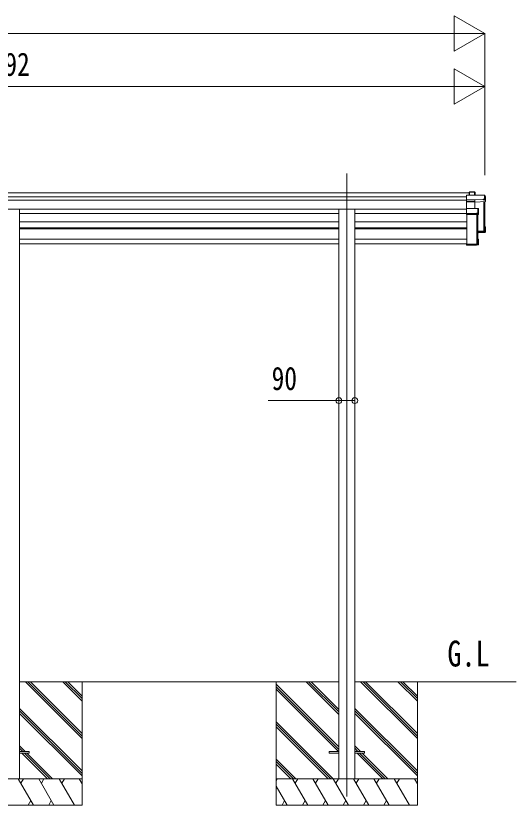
# Model space of a CAD drawing. Units: millimetres, scale not verified. Extents: x -16820 to 16820, y -11880 to 11880.
# Drawn here: x 3689 to 6525, y -8600 to -4126 of the extents above; entities that cross this region are included whole.
import ezdxf
from ezdxf.enums import TextEntityAlignment as Align

# ---------------------------------------------------------------- set-up
doc = ezdxf.new("R2010")
doc.units = ezdxf.units.MM
doc.header["$LTSCALE"] = 40
for name, color, linetype, lineweight in [('0-3_YKK_12', 40, 'Continuous', 18), ('0-4_YKK_13', 120, 'Continuous', 18), ('0-5_YKK_A1', 120, 'Continuous', 18), ('0-6_YKK_D', 200, 'Continuous', 18)]:
    doc.layers.add(name, color=color, linetype=linetype, lineweight=lineweight)
doc.styles.add('ＭＳ ゴシック', font='')
doc.styles.get('ＭＳ ゴシック').set_extended_font_data('MS Gothic')

msp = doc.modelspace()

# ---------------------------------------------------------------- linework, layer by layer
at = {"layer": '0-3_YKK_12'}
for p, q in [((5565.1, -5020.3), (5565.1, -5487.57)), ((5565.1, -5487.57), (5565.1, -8549.62))]:
    msp.add_line(p, q, dxfattribs=at)
at = {"layer": '0-4_YKK_13'}
for p, q in [((6244.06, -5142.37), (6243.2, -5143.31)), ((6243.2, -5168.72), (6243.2, -5143.31)), ((6244.2, -5142.7), (6244.2, -5169.09)), ((6346.23, -5142.7), (6244.2, -5142.7)), ((6244.36, -5142.26), (6346.23, -5142.26)), ((6259.2, -5125.5), (6260.06, -5124.56)), ((6259.2, -5142.26), (6259.2, -5125.5)), ((6260.06, -5142.26), (6260.06, -5124.56)), ((6260.2, -5124.45), (6289.76, -5124.45)), ((6289.76, -5124.9), (6289.76, -5124.45)), ((6290.19, -5124.7), (6291.95, -5127.69)), ((6290.26, -5124.95), (6290.26, -5142.26)), ((6292.01, -5127.94), (6290.26, -5124.95)), ((6292.01, -5142.26), (6292.01, -5127.94)), ((6346.23, -5142.7), (6346.23, -5142.26)), ((6346.23, -5164.58), (6346.23, -5142.7)), ((6346.66, -5142.5), (6351.08, -5150.05)), ((6244.07, -5169.44), (6243.2, -5168.72)), ((6243.2, -5178.23), (6243.2, -5168.72)), ((6244.34, -5179.18), (6243.2, -5178.23)), ((6243.2, -5219.03), (6243.2, -5178.23)), ((6244.2, -5169.09), (6290.69, -5169.09)), ((6244.2, -5169.63), (6244.2, -5178.99)), ((6290.7, -5169.63), (6244.2, -5169.63)), ((6244.2, -5178.99), (6290.23, -5178.99)), ((6244.2, -5179.53), (6244.2, -5218.01)), ((6290.23, -5178.99), (6290.23, -5179.53)), ((6290.69, -5169.09), (6338.7, -5167)), ((6338.7, -5167.55), (6290.7, -5169.63)), ((6290.7, -5169.63), (6290.7, -5169.63)), ((6290.7, -5179.01), (6290.7, -5169.63)), ((6290.73, -5179.62), (6290.73, -5218.01)), ((6291.6, -5181.92), (6290.73, -5179.62)), ((6291.21, -5179.12), (6292.1, -5181.49)), ((6291.62, -5218.01), (6291.62, -5181.8)), ((6292.1, -5181.49), (6351.14, -5178.92)), ((6338.7, -5167), (6338.7, -5167.55)), ((6346.73, -5164.63), (6347.19, -5165.42)), ((6347.19, -5168.42), (6347.19, -5165.42)), ((6347.19, -5168.42), (6351.14, -5178.92)), ((6351.14, -5178.92), (6351.14, -5150.29)), ((6244.07, -5218.13), (6243.2, -5219.03)), ((6243.2, -5246), (6243.2, -5219.03)), ((6244.2, -5218.01), (6308.66, -5218.01)), ((6244.2, -5218.46), (6244.2, -5246.37)), ((6308.66, -5218.01), (6308.66, -5218.46)), ((6308.95, -5218.11), (6310.92, -5219.51)), ((6311.12, -5251.72), (6311.12, -5219.91)), ((6244.07, -5246.72), (6243.2, -5246)), ((6243.2, -5251.38), (6243.2, -5246)), ((6243.2, -5251.38), (6243.2, -5251.38)), ((6244.2, -5252.22), (6243.2, -5251.38)), ((6244.2, -5246.37), (6301.13, -5246.37)), ((6244.2, -5246.91), (6244.2, -5252.22)), ((6301.13, -5246.91), (6244.2, -5246.91)), ((6244.2, -5252.22), (6310.62, -5252.22)), ((6301.13, -5243.85), (6308.66, -5243.85)), ((6301.13, -5246.37), (6301.13, -5243.85)), ((6301.13, -5246.37), (6301.13, -5246.91)), ((6301.13, -5248.16), (6301.13, -5246.91)), ((6309.12, -5248.16), (6301.13, -5248.16)), ((6310.62, -5252.22), (6309.12, -5248.16)), ((6309.16, -5243.9), (6309.62, -5244.69)), ((6309.62, -5247.66), (6309.62, -5244.69)), ((6309.62, -5247.66), (6311.12, -5251.72)), ((6347.2, -5321.23), (6350.68, -5321.23)), ((6347.2, -5321.34), (6351, -5321.34)), ((6347.2, -5322.1), (6350.2, -5322.1)), ((6347.2, -5326.15), (6348.7, -5323.59)), ((6347.2, -5323.59), (6348.7, -5323.59)), ((6348.7, -5347.91), (6348.7, -5323.59)), ((6350.2, -5322.1), (6351.03, -5321.36)), ((6350.2, -5322.1), (6350.2, -5349.34)), ((6351.14, -5350.34), (6351.14, -5321.7)), ((6307.2, -5349.71), (6348.7, -5347.91)), ((6350.2, -5349.34), (6307.2, -5351.21)), ((6338.7, -5354.03), (6307.2, -5355.4)), ((6338.7, -5354.03), (6311.12, -5355.23)), ((6347.19, -5353.33), (6338.7, -5353.7)), ((6338.7, -5353.7), (6338.7, -5354.03)), ((6344.36, -5344.62), (6344.36, -5348.1)), ((6347.19, -5353.33), (6351.14, -5350.34)), ((6310.62, -5390.83), (6307.2, -5390.83)), ((6307.2, -5391.67), (6310.18, -5391.67)), ((6308.68, -5393.16), (6307.2, -5393.16)), ((6308.68, -5421.1), (6308.68, -5393.16)), ((6311.12, -5423.13), (6311.12, -5391.32)), ((6243.2, -5416.28), (6245.2, -5416.28)), ((6243.2, -5416.28), (6243.2, -5416.72)), ((6243.2, -5416.72), (6243.2, -5422.59)), ((6243.2, -5416.72), (6245.2, -5416.72)), ((6310.18, -5422.59), (6243.2, -5422.59)), ((6244.2, -5423.63), (6243.2, -5422.59)), ((6244.07, -5424.91), (6243.2, -5424.01)), ((6244.2, -5423.63), (6310.62, -5423.63)), ((6244.2, -5425.03), (6244.2, -5423.63)), ((6301.13, -5425.03), (6244.2, -5425.03)), ((6301.13, -5425.03), (6244.2, -5425.03)), ((6245.2, -5416.72), (6245.2, -5416.28)), ((6245.2, -5416.72), (6245.2, -5421.1)), ((6245.2, -5421.1), (6308.68, -5421.1)), ((6301.13, -5424.7), (6301.13, -5425.03)), ((6309.12, -5424.7), (6301.13, -5424.7)), ((6301.13, -5425.03), (6301.13, -5425.03)), ((6306.78, -5420.36), (6306.78, -5421.1)), ((6310.62, -5423.63), (6309.12, -5424.7)), ((6310.92, -5423.53), (6309.41, -5424.61)), ((6310.99, -5423.48), (6310.18, -5422.59)), ((3710.29, -8295.12), (3764.89, -8295.12)), ((3710.29, -8304.12), (3764.89, -8304.12)), ((3764.89, -8295.12), (3764.89, -8304.12)), ((5465.1, -8295.12), (5465.1, -8304.12)), ((5520.1, -8295.12), (5465.1, -8295.12)), ((5520.1, -8304.12), (5465.1, -8304.12)), ((5665.1, -8295.12), (5610.1, -8295.12)), ((5665.1, -8304.12), (5610.1, -8304.12)), ((5665.1, -8295.12), (5665.1, -8304.12))]:
    msp.add_line(p, q, dxfattribs=at)
for points in [[(6289.76, -5142.26), (6289.76, -5124.9), (6260.41, -5124.9), (6260.41, -5142.26)], [(6351.14, -5150.29), (6346.73, -5142.75), (6346.73, -5164.63)], [(6290.23, -5218.01), (6290.23, -5179.53), (6244.2, -5179.53)], [(6290.7, -5179.01), (6290.7, -5179.01), (6290.7, -5179.01)], [(6338.7, -5167), (6338.7, -5164.58), (6346.23, -5164.58)], [(6347.19, -5168.42), (6338.7, -5168.79), (6338.7, -5167.55)], [(6308.66, -5243.85), (6308.66, -5218.46), (6244.2, -5218.46)], [(6311.12, -5219.91), (6309.16, -5218.51), (6309.16, -5243.9)], [(6307.2, -5352.25), (6351.14, -5350.34), (6351.14, -5350.34), (6350.2, -5349.34)], [(6310.99, -5390.95), (6310.18, -5391.67), (6310.18, -5422.59)], [(6243.2, -5422.59), (6243.2, -5422.59), (6243.2, -5424.01)]]:
    msp.add_lwpolyline(points, dxfattribs=at)
for centre, radius, start, end in [((6289.76, -5124.95), 0.5, 30.33313, 90), ((6289.88, -5126.31), 1.41, 74.15609, 94.61217), ((6289.77, -5124.95), 0.494, 359.98098, 30.32316), ((6346.23, -5142.76), 0.5, 30.33313, 90), ((6346.35, -5144.11), 1.41, 74.15609, 94.61217), ((6346.24, -5142.75), 0.494, 359.98098, 30.32316), ((6291.1, -5179.49), 0.63, 129.50604, 184.71108), ((6291.23, -5179.62), 0.502, 92.80646, 179.3843), ((6346.35, -5165.99), 1.41, 74.15609, 94.61217), ((6308.66, -5218.51), 0.5, 54.45407, 90), ((6308.78, -5219.87), 1.41, 74.15609, 94.61217), ((6308.66, -5218.51), 0.498, 0.1799, 54.43322), ((6308.78, -5245.26), 1.41, 74.15609, 94.61217)]:
    msp.add_arc(centre, radius, start, end, dxfattribs=at)
for centre, major_axis, ratio, start_param, end_param in [((6243.7, -5142.76), (0.372, 0.372), 0.900404, 5.550147, 6.3355452), ((6244.41, -5142.76), (-0.372, 0.372), 0.900404, 5.4454273, 6.2308254), ((6259.7, -5124.95), (-0.499, -0.499), 0.052408, 3.0892328, 3.8746309), ((6260.41, -5124.95), (-0.499, 0.499), 0.052408, 4.7647489, 5.550147), ((6291.54, -5127.98), (0.257, 0.444), 0.891995, 5.2871388, 6.0006), ((6243.7, -5169.14), (0.372, 0.372), 0.900404, 4.7952921, 5.550147), ((6243.7, -5169.14), (-0.498, 0.498), 0.083094, 3.2244958, 3.9793507), ((6244.7, -5179.48), (-0.498, 0.498), 0.083094, 0.0829031, 0.837758), ((6244.7, -5179.48), (0.372, 0.372), 0.900404, 1.6536995, 2.4085544), ((6290.23, -5179.15), (-1, 0), 0.165356, 4.2226982, 4.712389), ((6290.23, -5179.64), (-0.5, 0), 0.226184, 4.2102939, 4.712389), ((6290.23, -5179.67), (-0.5, -0.046), 0.224394, 3.1821146, 4.1897293), ((6290.69, -5169.14), (-0.011, 0.5), 0.002284, 3.307366, 4.8170591), ((6290.21, -5179.17), (-1, -0.045), 0.165035, 4.1904357, 4.1933299), ((6290.21, -5179.17), (-1, -0.045), 0.165035, 3.1952984, 4.1904357), ((6292.1, -5181.91), (-0.495, -0.086), 0.832908, 4.5579552, 6.0814725), ((6243.7, -5218.51), (0.5, 0.5), 0.02182, 6.2613687, 7.0162236), ((6243.7, -5218.51), (0.372, 0.372), 0.900404, 5.550147, 6.3050019), ((6310.65, -5219.93), (0.169, 0.473), 0.931403, 5.0793173, 5.862852), ((6243.7, -5246.42), (0.372, 0.372), 0.900404, 4.7952921, 5.550147), ((6243.7, -5246.42), (-0.498, 0.498), 0.083094, 3.2244958, 3.9793507), ((6309.12, -5247.66), (-0.479, 0.147), 0.993384, 1.8707271, 3.4377965), ((6310.65, -5251.8), (-0.498, -0.074), 0.830741, 1.394861, 2.1783957), ((6310.65, -5251.8), (0.289, 0.44), 0.847113, 4.5883003, 5.371835), ((6350.62, -5321.73), (-0.474, -0.272), 0.885613, 3.4570579, 4.242456), ((6350.67, -5321.65), (-0.491, 0.117), 0.873782, 4.1213673, 4.1933043), ((6350.67, -5321.65), (-0.257, 0.444), 0.891995, 4.1376391, 4.8511003), ((6310.65, -5391.25), (-0.498, 0.074), 0.830741, 4.1047896, 4.8883243), ((6310.65, -5391.25), (-0.289, 0.44), 0.847113, 4.052943, 4.8364777), ((6243.7, -5424.53), (-0.5, 0.5), 0.02182, 2.4085544, 3.1634093), ((6309.12, -5424.2), (-0.479, 0.147), 0.993384, 1.8707271, 2.4924516), ((6310.65, -5423.11), (0.255, 0.46), 0.938446, 3.6212269, 4.4047616), ((6310.65, -5423.11), (-0.169, 0.473), 0.931403, 3.561926, 4.3454607)]:
    msp.add_ellipse(centre, major_axis=major_axis, ratio=ratio, start_param=start_param, end_param=end_param, dxfattribs=at)
at = {"layer": '0-5_YKK_A1'}
for p, q in [((6259.2, -5128.3), (1062.59, -5128.3)), ((6243.2, -5151.18), (1062.59, -5151.18)), ((6243.2, -5171.34), (1062.59, -5171.34)), ((6342.08, -5179.32), (6342.08, -5346.77)), ((6345.19, -5179.18), (6345.19, -5343.79)), ((6345.7, -5179.16), (6345.7, -5346.47)), ((6347.2, -5179.1), (6347.2, -5346.47)), ((6243.2, -5222.54), (1062.59, -5222.54)), ((3710.29, -5222.54), (3710.29, -8449.62)), ((5519.9, -5246.86), (3710.29, -5246.86)), ((6243.2, -5246.86), (5610.3, -5246.86)), ((6245.7, -5420.36), (6245.7, -5252.22)), ((6302.08, -5252.22), (6302.08, -5420.36)), ((6305.7, -5252.22), (6305.7, -5420.06)), ((6307.2, -5252.22), (6307.2, -5420.06)), ((3710.29, -5293.45), (5519.93, -5293.34)), ((6245.7, -5293.56), (5610.31, -5293.49)), ((5519.93, -5328.36), (3710.29, -5328.36)), ((3710.29, -5332.99), (5519.92, -5332.99)), ((3749.29, -5328.36), (3749.29, -5332.99)), ((3757.44, -5328.36), (3757.44, -5332.99)), ((3929.29, -5328.36), (3929.29, -5332.99)), ((3937.44, -5328.36), (3937.44, -5332.99)), ((4109.29, -5328.36), (4109.29, -5332.99)), ((4117.44, -5328.36), (4117.44, -5332.99)), ((4289.29, -5328.36), (4289.29, -5332.99)), ((4297.44, -5328.36), (4297.44, -5332.99)), ((4469.29, -5328.36), (4469.29, -5332.99)), ((4477.44, -5328.36), (4477.44, -5332.99)), ((4649.29, -5328.36), (4649.29, -5332.99)), ((4657.44, -5328.36), (4657.44, -5332.99)), ((4829.29, -5328.36), (4829.29, -5332.99)), ((4837.44, -5328.36), (4837.44, -5332.99)), ((5009.29, -5328.36), (5009.29, -5332.99)), ((5017.44, -5328.36), (5017.44, -5332.99)), ((5189.29, -5328.36), (5189.29, -5332.99)), ((5197.44, -5328.36), (5197.44, -5332.99)), ((5369.29, -5328.36), (5369.29, -5332.99)), ((5377.44, -5328.36), (5377.44, -5332.99)), ((6245.7, -5328.36), (5610.31, -5328.36)), ((5610.32, -5332.99), (6245.7, -5332.99)), ((5729.29, -5328.36), (5729.29, -5332.99)), ((5737.44, -5328.36), (5737.44, -5332.99)), ((5909.29, -5328.36), (5909.29, -5332.99)), ((5917.44, -5328.36), (5917.44, -5332.99)), ((6089.29, -5328.36), (6089.29, -5332.99)), ((6097.44, -5328.36), (6097.44, -5332.99)), ((6342.08, -5346.77), (6307.2, -5346.77)), ((6342.08, -5346.77), (6307.2, -5346.77)), ((6345.19, -5343.79), (6342.29, -5346.68)), ((6346.9, -5346.77), (6346, -5346.77)), ((3710.29, -5391.55), (5519.92, -5391.55)), ((5610.32, -5391.55), (6245.7, -5391.55)), ((3710.29, -5417.63), (5519.92, -5417.64)), ((5610.32, -5417.63), (6243.2, -5417.63)), ((6245.2, -5417.63), (6245.7, -5417.63)), ((6302.08, -5420.36), (6245.7, -5420.36)), ((6305.19, -5417.39), (6302.29, -5420.27)), ((6306.9, -5420.36), (6306, -5420.36)), ((5520.1, -7899.62), (3710.29, -7899.62)), ((4065.09, -8221.88), (3742.83, -7899.62)), ((4065.09, -8207.74), (3756.97, -7899.62)), ((4065.09, -8193.6), (3771.11, -7899.62)), ((4065.09, -8009.75), (3954.96, -7899.62)), ((4065.09, -7995.61), (3969.1, -7899.62)), ((4065.09, -7981.46), (3983.25, -7899.62)), ((4065.09, -7899.62), (4065.09, -8599.62)), ((5165.1, -7899.62), (5165.1, -8599.62)), ((5520.1, -8269.1), (5165.1, -7914.1)), ((5520.1, -8085.25), (5334.47, -7899.62)), ((5520.1, -8071.11), (5348.61, -7899.62)), ((5520.1, -8056.97), (5362.75, -7899.62)), ((6525.33, -7899.62), (5610.1, -7899.62)), ((5965.1, -8221.88), (5642.84, -7899.62)), ((5965.1, -8207.74), (5656.98, -7899.62)), ((5965.1, -8193.6), (5671.12, -7899.62)), ((5965.1, -8009.75), (5854.97, -7899.62)), ((5965.1, -7995.61), (5869.11, -7899.62)), ((5965.1, -7981.46), (5883.26, -7899.62)), ((5965.1, -7899.62), (5965.1, -8599.62)), ((5520.1, -8283.24), (5165.1, -7928.24)), ((5517.84, -8295.12), (5165.1, -7942.38)), ((4065.09, -8405.73), (3710.29, -8050.93)), ((5965.1, -8405.73), (5610.1, -8050.73)), ((4065.09, -8419.87), (3710.29, -8065.07)), ((4065.09, -8434.01), (3710.29, -8079.21)), ((5965.1, -8419.87), (5610.1, -8064.87)), ((5965.1, -8434.01), (5610.1, -8079.01)), ((5488.49, -8449.62), (5165.1, -8126.23)), ((5474.35, -8449.62), (5165.1, -8140.37)), ((5460.21, -8449.62), (5165.1, -8154.51)), ((3742.35, -8295.12), (3710.29, -8263.06)), ((5642.36, -8295.12), (5610.1, -8262.86)), ((3728.21, -8295.12), (3710.29, -8277.2)), ((3714.07, -8295.12), (3710.29, -8291.35)), ((3868.57, -8449.62), (3723.07, -8304.12)), ((3882.71, -8449.62), (3737.21, -8304.12)), ((3896.85, -8449.62), (3751.35, -8304.12)), ((5628.22, -8295.12), (5610.1, -8277)), ((5614.08, -8295.12), (5610.1, -8291.15)), ((5768.58, -8449.62), (5623.08, -8304.12)), ((5782.72, -8449.62), (5637.22, -8304.12)), ((5796.86, -8449.62), (5651.36, -8304.12)), ((5276.36, -8449.62), (5165.1, -8338.36)), ((5262.22, -8449.62), (5165.1, -8352.5)), ((5248.08, -8449.62), (5165.1, -8366.64)), ((3265.09, -8449.62), (4065.09, -8449.62)), ((3789.61, -8599.62), (3703, -8449.62)), ((3718, -8475.6), (3733.01, -8449.62)), ((3905.08, -8599.62), (3818.47, -8449.62)), ((3833.47, -8475.6), (3848.48, -8449.62)), ((4020.55, -8599.62), (3933.94, -8449.62)), ((3948.95, -8475.6), (3963.95, -8449.62)), ((4065.09, -8478.56), (4048.38, -8449.62)), ((5165.1, -8449.62), (5965.1, -8449.62)), ((5165.1, -8460.06), (5171.13, -8449.62)), ((5343.21, -8599.62), (5256.6, -8449.62)), ((5271.6, -8475.6), (5286.6, -8449.62)), ((5458.68, -8599.62), (5372.07, -8449.62)), ((5387.07, -8475.6), (5402.07, -8449.62)), ((5574.15, -8599.62), (5487.54, -8449.62)), ((5502.54, -8475.6), (5517.55, -8449.62)), ((5689.62, -8599.62), (5603.01, -8449.62)), ((5618.01, -8475.6), (5633.02, -8449.62)), ((5805.09, -8599.62), (5718.48, -8449.62)), ((5733.48, -8475.6), (5748.49, -8449.62)), ((5920.56, -8599.62), (5833.95, -8449.62)), ((5848.96, -8475.6), (5863.96, -8449.62)), ((5965.1, -8478.56), (5948.39, -8449.62)), ((4063.38, -8475.6), (4065.09, -8472.64)), ((5227.74, -8599.62), (5165.1, -8491.14)), ((5963.39, -8475.6), (5965.1, -8472.64)), ((3774.61, -8573.64), (3759.61, -8599.62)), ((3890.08, -8573.64), (3875.08, -8599.62)), ((5212.74, -8573.64), (5197.74, -8599.62)), ((5328.21, -8573.64), (5313.21, -8599.62)), ((5443.68, -8573.64), (5428.68, -8599.62)), ((5559.15, -8573.64), (5544.15, -8599.62)), ((5674.62, -8573.64), (5659.62, -8599.62)), ((5790.09, -8573.64), (5775.09, -8599.62)), ((4065.09, -8599.62), (3265.09, -8599.62)), ((5965.1, -8599.62), (5165.1, -8599.62))]:
    msp.add_line(p, q, dxfattribs=at)
for points in [[(5519.9, -5222.54), (5520.1, -7724.62), (5520.1, -8449.62)], [(5610.3, -5222.54), (5610.1, -7724.62), (5610.1, -8449.62)]]:
    msp.add_lwpolyline(points, dxfattribs=at)
for centre, radius, start, end in [((6342.08, -5346.46), 0.301, 269.97302, 314.80486), ((6345.4, -5344.01), 0.3, 0.29363, 134.92849), ((6346, -5346.47), 0.299, 180.1578, 270.15693), ((6346.9, -5346.47), 0.299, 269.84307, 359.8422), ((6302.08, -5420.06), 0.301, 269.97302, 314.80486), ((6305.4, -5417.6), 0.3, 0.29363, 134.92849), ((6306, -5420.06), 0.299, 180.1578, 270.15693), ((6306.9, -5420.06), 0.299, 269.84307, 359.8422)]:
    msp.add_arc(centre, radius, start, end, dxfattribs=at)
at = {"layer": '0-6_YKK_D'}
for p, q in [((6347.1, -4225.86), (6173.9, -4125.86)), ((6173.9, -4125.86), (6173.9, -4325.86)), ((-4037.01, -4225.86), (6147.1, -4225.86)), ((6347.1, -4225.86), (6000.69, -4225.86)), ((6347.1, -4225.86), (6173.9, -4325.86)), ((6347.1, -5028.3), (6347.1, -4224.86)), ((6347.2, -4525.86), (6174, -4425.86)), ((6174, -4425.86), (6174, -4625.86)), ((6147.2, -4525.86), (1255.09, -4525.86)), ((6347.2, -4525.86), (6000.79, -4525.86)), ((6347.2, -4525.86), (6174, -4625.86)), ((6347.2, -5028.3), (6347.2, -4524.86)), ((5519.9, -6278.2), (5519.9, -6307.39)), ((5610.3, -6280.15), (5610.3, -6307.39))]:
    msp.add_line(p, q, dxfattribs=at)
msp.add_lwpolyline([(5610.3, -6306.39), (5519.9, -6306.39), (5118.9, -6306.39)], dxfattribs=at)
for centre in [(5519.9, -6306.39), (5610.3, -6306.39)]:
    msp.add_circle(centre, 17, dxfattribs=at)

# ---------------------------------------------------------------- texts
at = {"layer": '0-5_YKK_A1', "style": 'ＭＳ ゴシック', "width": 0.8}
msp.add_text('G.L', height=146.6, dxfattribs=at).set_placement((6135.14, -7857.5), align=Align.BOTTOM_LEFT)
at = {"layer": '0-6_YKK_D', "style": 'ＭＳ ゴシック', "width": 0.8}
for s, p in [('5292', (3480.35, -4505.86)), ('90', (5138.9, -6286.39))]:
    msp.add_text(s, height=132, dxfattribs=at).set_placement(p, align=Align.BOTTOM_LEFT)

doc.saveas('drawing.dxf')
